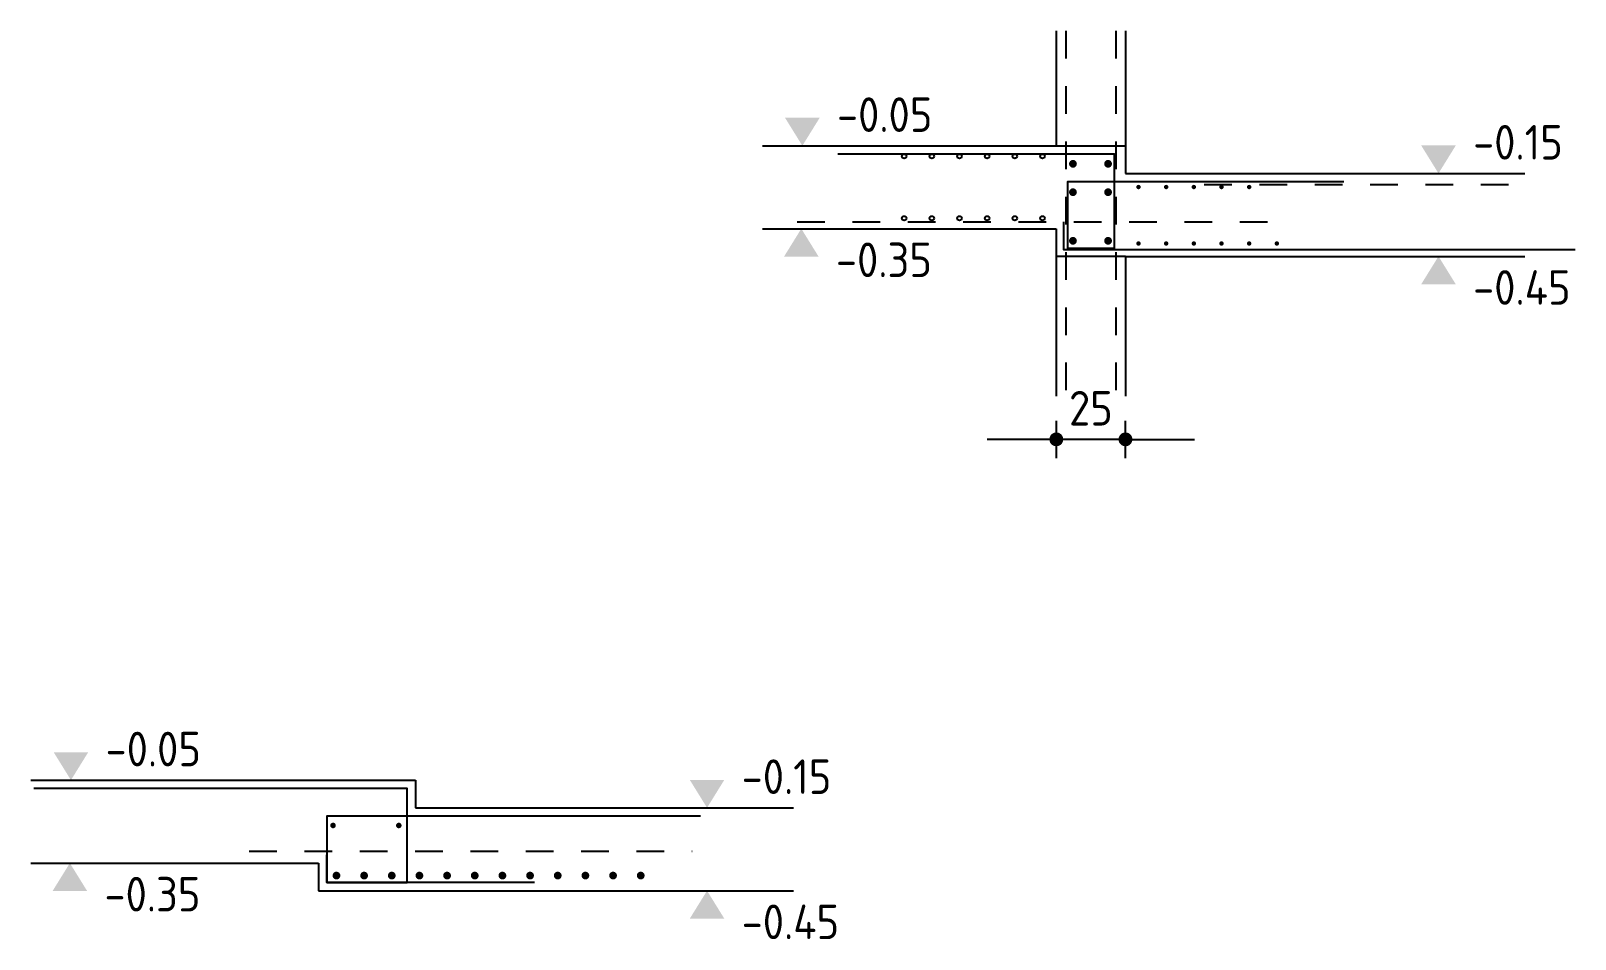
# Model space of a CAD drawing. Extents: x -19 to 96, y 0 to 49.
# Drawn here: x -7.61 to -2.03, y 4.25 to 7.53 of the extents above; entities that cross this region are included whole.
import ezdxf

# ---------------------------------------------------------------- set-up
doc = ezdxf.new("R2010")
doc.units = 0
doc.header["$LTSCALE"] = 0.5
for name, pattern in [('AUSGEZOGEN', [1000.01, 1000, 0.01]), ('DOT', [0.175, 0.05, -0.125]), ('HIDDEN2', [0.187, 0.125, -0.062])]:
    doc.linetypes.add(name, pattern=pattern)
for name, color, linetype in [('AFU', 7, 'Continuous'), ('BETON', 7, 'Continuous'), ('koten', 7, 'Continuous'), ('MASSE', 7, 'Continuous'), ('RND', 7, 'Continuous')]:
    doc.layers.add(name, color=color, linetype=linetype)
doc.styles.add('txt', font='isocp.shx')
doc.linetypes.add('AFU_50K', pattern='A,0.15,["/",Standard,S=0.2,R=0,X=-0.01,Y=-0.1],0.07,["/",Standard,S=0.2,R=0,X=-0.01,Y=-0.1],0.15', length=0.37)
doc.dimstyles.new('DOT_I', dxfattribs={"dimscale": 0.5, "dimtxt": 0.25, "dimasz": 0.25, "dimexe": 0.1, "dimexo": 0.3, "dimgap": 0.1, "dimtad": 1, "dimdec": 3, "dimzin": 3, "dimtxsty": 'txt', "dimblk": 'DOT', "dimblk1": 'DOT', "dimblk2": 'DOT', "dimsah": 1, "dimcen": 0.1, "dimse1": 1, "dimse2": 1, "dimazin": 0, "dimtfac": 1, "dimtdec": 4, "dimtix": 1, "dimtmove": 2, "dimatfit": 3, "dimfxl": 0, "dimtvp": 1, "dimtolj": 1, "dimtzin": 0, "dimarcsym": 0})

# ---------------------------------------------------------------- blocks, each defined once
blk = doc.blocks.new('okrd_o')
at = {"layer": 'koten', "color": 7, "linetype": 'Continuous'}
blk.add_solid([(-0.125, 0.202), (0.125, 0.202), (0, 0)], dxfattribs=at)
at = {"layer": 'koten', "style": 'txt'}
blk.add_attdef('OKRD', (0.25, 0.1), '', height=0.25, dxfattribs=at)
blk = doc.blocks.new('okrd_u')
at = {"layer": 'koten', "color": 7, "linetype": 'Continuous'}
blk.add_solid([(-0.125, -0.202), (0.125, -0.202), (0, 0)], dxfattribs=at)
at = {"layer": 'koten', "style": 'txt'}
blk.add_attdef('OKRD', (0.25, -0.35), '', height=0.25, dxfattribs=at)
blk = doc.blocks.new('DOT')
at = {"layer": 'MASSE', "color": 7, "linetype": 'Continuous'}
for p, q in [((0, 0.54), (0, -0.54)), ((0, 0), (-1, 0))]:
    blk.add_line(p, q, dxfattribs=at)
at = {"layer": 'MASSE', "color": 7, "linetype": 'Continuous', "const_width": 0.2}
blk.add_lwpolyline([(-0.1, 0, 1), (0.1, 0, 1)], format="xyb", close=True, dxfattribs=at)
blk = doc.blocks.new('*D36')
at = {"layer": 'Defpoints', "color": 0, "linetype": 'AUSGEZOGEN', "transparency": 16777216}
for p in [(-3.9035, 6.0533), (-3.9035, 6.0533), (-3.6535, 6.0533)]:
    blk.add_point(p, dxfattribs=at)
at = {"layer": 'MASSE', "color": 0, "linetype": 'AUSGEZOGEN', "lineweight": -2, "transparency": 16777216}
for p, q in [((-4.0285, 6.0533), (-4.1535, 6.0533)), ((-3.6535, 6.0533), (-3.9035, 6.0533)), ((-3.5285, 6.0533), (-3.4035, 6.0533))]:
    blk.add_line(p, q, dxfattribs=at)
at = {"layer": 'MASSE', "color": 0, "linetype": 'AUSGEZOGEN', "lineweight": -2, "transparency": 16777216, "xscale": 0.125, "yscale": 0.125, "zscale": 0.125}
blk.add_blockref('DOT', (-3.9035, 6.0533), dxfattribs=at)
at = {"layer": 'MASSE', "color": 0, "linetype": 'AUSGEZOGEN', "lineweight": -2, "transparency": 16777216, "xscale": 0.125, "yscale": 0.125, "zscale": 0.125, "rotation": 180}
blk.add_blockref('DOT', (-3.6535, 6.0533), dxfattribs=at)
at = {"layer": 'MASSE', "color": 0, "linetype": 'AUSGEZOGEN', "transparency": 16777216, "insert": (-3.7785, 6.1658), "char_height": 0.125, "attachment_point": 5, "style": 'txt'}
blk.add_mtext('\\A1;25', dxfattribs=at)

msp = doc.modelspace()

# ---------------------------------------------------------------- linework, layer by layer
at = {"layer": 'AFU', "color": 8, "linetype": 'AFU_50K'}
for p, q in [((-3.9035, 7.1152), (-3.6535, 7.1152)), ((-3.6535, 6.7152), (-3.9035, 6.7152))]:
    msp.add_line(p, q, dxfattribs=at)
at = {"layer": 'BETON', "color": 6, "linetype": 'AUSGEZOGEN'}
for p, q in [((-3.9035, 7.5307), (-3.9035, 7.1152)), ((-3.6535, 7.5307), (-3.6535, 7.0152)), ((-4.9663, 7.1152), (-3.9035, 7.1152)), ((-3.6535, 7.0152), (-2.2097, 7.0152)), ((-4.9663, 6.8152), (-3.9035, 6.8152)), ((-3.9035, 6.8152), (-3.9035, 6.21)), ((-3.6535, 6.7152), (-2.2097, 6.7152)), ((-3.6535, 6.7152), (-3.6535, 6.21)), ((-7.6107, 4.8208), (-6.2204, 4.8208)), ((-6.2204, 4.8208), (-6.2204, 4.7208)), ((-6.2204, 4.7208), (-4.8541, 4.7208)), ((-7.6107, 4.5208), (-6.5704, 4.5208)), ((-6.5704, 4.5208), (-6.5704, 4.4208)), ((-6.5704, 4.4208), (-4.8541, 4.4208))]:
    msp.add_line(p, q, dxfattribs=at)
at = {"layer": 'RND', "color": 7, "linetype": 'HIDDEN2'}
for p, q in [((-3.8685, 7.5307), (-3.8685, 6.21)), ((-3.6885, 7.5307), (-3.6885, 6.21)), ((-4.8406, 6.8402), (-3.0535, 6.8402))]:
    msp.add_line(p, q, dxfattribs=at)
at = {"layer": 'RND', "color": 1, "linetype": 'DOT'}
msp.add_line((-3.3685, 6.9753), (-2.2097, 6.9753), dxfattribs=at)
at = {"layer": 'RND', "color": 1, "linetype": 'AUSGEZOGEN'}
for points in [[(-2.8635, 6.9852), (-3.8635, 6.9852), (-3.8635, 6.7452), (-3.6935, 6.7452), (-3.6935, 7.0852), (-4.6935, 7.0852)], [(-3.8779, 6.8402), (-3.8779, 6.7402), (-2.0279, 6.7402)], [(-5.1904, 4.6908), (-6.5404, 4.6908), (-6.5404, 4.4508), (-6.2504, 4.4508), (-6.2504, 4.7908), (-7.6004, 4.7908)], [(-5.7904, 4.4508), (-6.5404, 4.4508), (-6.5404, 4.5508)]]:
    msp.add_lwpolyline(points, dxfattribs=at)
at = {"layer": 'RND', "color": 7, "linetype": 'AUSGEZOGEN'}
for points, const_width in [([(-3.8433, 7.0568, -1), (-3.8433, 7.0428, -1)], 0.014), ([(-3.7164, 7.0568, -1), (-3.7164, 7.0428, -1)], 0.014), ([(-3.8433, 6.9542, -1), (-3.8433, 6.9402, -1)], 0.014), ([(-3.7164, 6.9542, -1), (-3.7164, 6.9402, -1)], 0.014), ([(-3.6063, 6.9699, -1), (-3.6063, 6.9619, -1)], 0.008), ([(-3.5063, 6.9699, -1), (-3.5063, 6.9619, -1)], 0.008), ([(-3.4063, 6.9699, -1), (-3.4063, 6.9619, -1)], 0.008), ([(-3.3063, 6.9699, -1), (-3.3063, 6.9619, -1)], 0.008), ([(-3.2063, 6.9699, -1), (-3.2063, 6.9619, -1)], 0.008), ([(-3.8433, 6.7784, -1), (-3.8433, 6.7644, -1)], 0.014), ([(-3.7164, 6.7784, -1), (-3.7164, 6.7644, -1)], 0.014), ([(-3.6063, 6.7656, -1), (-3.6063, 6.7576, -1)], 0.008), ([(-3.5063, 6.7656, -1), (-3.5063, 6.7576, -1)], 0.008), ([(-3.4063, 6.7656, -1), (-3.4063, 6.7576, -1)], 0.008), ([(-3.3063, 6.7656, -1), (-3.3063, 6.7576, -1)], 0.008), ([(-3.2063, 6.7656, -1), (-3.2063, 6.7576, -1)], 0.008), ([(-3.1063, 6.7656, -1), (-3.1063, 6.7576, -1)], 0.008), ([(-6.5233, 4.6568, 1), (-6.5133, 4.6568, 1)], 0.01), ([(-6.2856, 4.6568, 1), (-6.2756, 4.6568, 1)], 0.01), ([(-6.513, 4.4756, 1), (-6.499, 4.4756, 1)], 0.014), ([(-6.413, 4.4756, 1), (-6.399, 4.4756, 1)], 0.014), ([(-6.313, 4.4756, 1), (-6.299, 4.4756, 1)], 0.014), ([(-6.213, 4.4756, 1), (-6.199, 4.4756, 1)], 0.014), ([(-6.113, 4.4756, 1), (-6.099, 4.4756, 1)], 0.014), ([(-6.013, 4.4756, 1), (-5.999, 4.4756, 1)], 0.014), ([(-5.913, 4.4756, 1), (-5.899, 4.4756, 1)], 0.014), ([(-5.813, 4.4756, 1), (-5.799, 4.4756, 1)], 0.014), ([(-5.713, 4.4756, 1), (-5.699, 4.4756, 1)], 0.014), ([(-5.613, 4.4756, 1), (-5.599, 4.4756, 1)], 0.014), ([(-5.513, 4.4756, 1), (-5.499, 4.4756, 1)], 0.014), ([(-5.413, 4.4756, 1), (-5.399, 4.4756, 1)], 0.014)]:
    msp.add_lwpolyline(points, format="xyb", close=True, dxfattribs=dict(at, const_width=const_width))
at = {"layer": 'RND', "color": 7, "linetype": 'HIDDEN2'}
msp.add_lwpolyline([(-6.8214, 4.5633), (-5.2204, 4.5633)], dxfattribs=at)
at = {"layer": 'RND', "color": 7, "linetype": 'AUSGEZOGEN'}
for centre in [(-4.4536, 7.0772), (-4.3536, 7.0772), (-4.2536, 7.0772), (-4.1536, 7.0772), (-4.0536, 7.0772), (-3.9536, 7.0772), (-4.4536, 6.853), (-4.3536, 6.853), (-4.2536, 6.853), (-4.1536, 6.853), (-4.0536, 6.853), (-3.9536, 6.853)]:
    msp.add_circle(centre, 0.008, dxfattribs=at)

# ---------------------------------------------------------------- block references
at = {"layer": 'koten', "color": 6, "linetype": 'AUSGEZOGEN', "xscale": 0.5, "yscale": 0.5, "zscale": 0.5}
for name, p, values in [('okrd_o', (-4.8216, 7.1152), {'OKRD': '-0.05'}), ('okrd_o', (-2.5218, 7.0152), {'OKRD': '-0.15'}), ('okrd_u', (-4.8254, 6.8152), {'OKRD': '-0.35'}), ('okrd_u', (-2.5218, 6.7152), {'OKRD': '-0.45'}), ('okrd_o', (-7.4659, 4.8208), {'OKRD': '-0.05'}), ('okrd_o', (-5.1662, 4.7208), {'OKRD': '-0.15'}), ('okrd_u', (-7.4698, 4.5208), {'OKRD': '-0.35'}), ('okrd_u', (-5.1662, 4.4208), {'OKRD': '-0.45'})]:
    msp.add_blockref(name, p, dxfattribs=at).add_auto_attribs(values)

# ---------------------------------------------------------------- dimensions: what is measured, and where the dimension line sits
at = {"layer": 'MASSE', "color": 7, "linetype": 'AUSGEZOGEN'}
dim = msp.add_linear_dim(base=(-3.9035, 6.0533), p1=(-3.6535, 6.0533), p2=(-3.9035, 6.0533), dimstyle='DOT_I', override={"dimdec": 0, "dimlfac": 100}, dxfattribs=at)
dim.commit()
dim.dimension.update_dxf_attribs({"geometry": '*D36', "text_midpoint": (-3.7785, 6.1658)})

doc.saveas('drawing.dxf')
